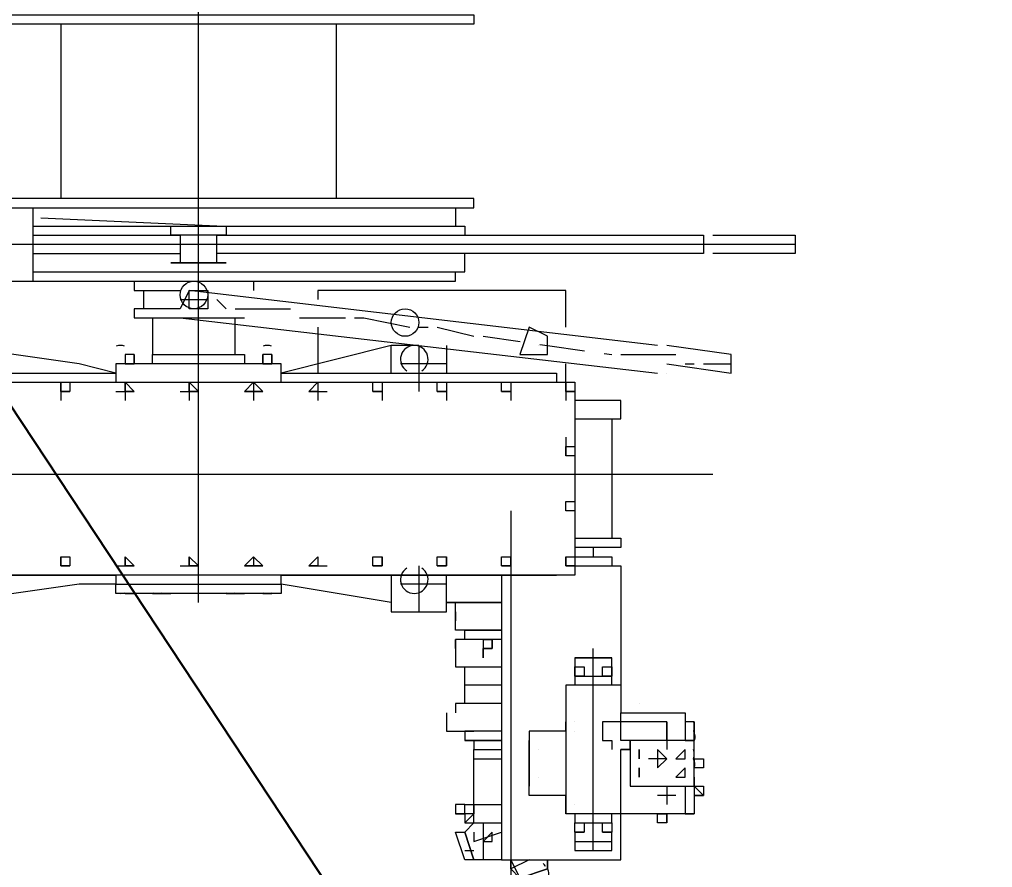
# Model space of a CAD drawing. Header units: millimetres. Extents: x -4 to 3776, y -4 to 4079.
# Drawn here: x 35.329 to 40.229, y 222.966 to 227.236 of the extents above; entities that cross this region are included whole.
import ezdxf
from ezdxf import colors
from ezdxf.entities.mleader import LeaderData, LeaderLine
from ezdxf.math import Vec2, Vec3

# ---------------------------------------------------------------- set-up
doc = ezdxf.new("R2010")
doc.units = ezdxf.units.MM
doc.linetypes.add('PDF_IMPORT', pattern=[1, 0.8, -0.2])
for name, color, linetype in [('BK_kedu', 255, 'Continuous'), ('PDF_0', 7, 'Continuous'), ('PDF_K1-CEN', 7, 'Continuous'), ('PDF_K1-FREE', 7, 'Continuous'), ('PDF_SHAPE_L', 7, 'Continuous')]:
    doc.layers.add(name, color=color, linetype=linetype)
doc.styles.get("Standard").update_dxf_attribs({"font": 'arial.ttf'})

msp = doc.modelspace()

# ---------------------------------------------------------------- linework, layer by layer
at = {"color": 4, "lineweight": 25}
msp.add_line((28.8723, 234.9798), (61.8723, 185.105), dxfattribs=at)
at = {"layer": 'PDF_0', "lineweight": 0}
for points in [[(38.9125, 225.5017), (38.9125, 225.5017)], [(38.9125, 225.4555), (38.9125, 225.4555)]]:
    msp.add_lwpolyline(points, dxfattribs=at)
at = {"layer": 'PDF_K1-CEN', "lineweight": 0}
for points in [[(36.2307, 224.2995), (36.2307, 234.1945)], [(39.2362, 226.1028), (33.7338, 226.1028)], [(36.1382, 225.8254), (36.2769, 225.8254)], [(36.3231, 225.8254), (36.3694, 225.7791)], [(36.4156, 225.7791), (36.6468, 225.7791), (36.6931, 225.7791)], [(36.7393, 225.7329), (36.9705, 225.7329)], [(37.0167, 225.7329), (37.063, 225.7329), (37.2942, 225.6867)], [(37.3404, 225.6867), (37.3866, 225.6867)], [(37.4329, 225.6867), (37.6178, 225.6404)], [(37.3404, 225.5942), (37.3404, 225.363)], [(38.3576, 225.5479), (38.4039, 225.5479), (38.6351, 225.5479)], [(37.4791, 225.5017), (37.2479, 225.5017)], [(38.6813, 225.5017), (38.7275, 225.5017)], [(38.7738, 225.5017), (38.9125, 225.5017)], [(35.5371, 225.4092), (35.5371, 225.3167)], [(35.8608, 225.4092), (35.8608, 225.3167)], [(36.1844, 225.4092), (36.1844, 225.3167)], [(36.5081, 225.4092), (36.5081, 225.3167)], [(36.8318, 225.4092), (36.8318, 225.3167)], [(37.1554, 225.4092), (37.1554, 225.3167)], [(37.4791, 225.4092), (37.4791, 225.3167)], [(37.8028, 225.4092), (37.8028, 225.3167)], [(38.0802, 225.4092), (38.0802, 225.3167)], [(35.5371, 225.363), (35.5833, 225.363)], [(35.8145, 225.363), (35.907, 225.363)], [(36.1382, 225.363), (36.2307, 225.363)], [(36.4619, 225.363), (36.5543, 225.363)], [(36.7855, 225.363), (36.878, 225.363)], [(37.1092, 225.363), (37.1554, 225.363)], [(37.4329, 225.363), (37.4791, 225.363)], [(37.7565, 225.363), (37.8028, 225.363)], [(38.0802, 225.363), (38.1264, 225.363)], [(38.0802, 225.1318), (38.0802, 225.0393)], [(38.0802, 225.0856), (38.1264, 225.0856)], [(34.5199, 224.9468), (38.82, 224.9468)], [(38.0802, 224.7619), (38.0802, 224.8081), (38.1264, 224.8081)], [(37.8028, 224.7619), (37.8028, 222.8661)], [(35.5371, 224.5307), (35.5371, 224.4845), (35.5833, 224.4845)], [(35.8608, 224.5307), (35.8608, 224.4845)], [(36.1844, 224.5307), (36.1844, 224.4845)], [(36.5081, 224.5307), (36.5081, 224.4845)], [(36.8318, 224.5307), (36.8318, 224.4845)], [(37.1092, 224.4845), (37.1554, 224.4845), (37.1554, 224.5307)], [(37.4329, 224.4845), (37.4791, 224.4845), (37.4791, 224.5307)], [(37.7565, 224.4845), (37.8028, 224.4845), (37.8028, 224.5307)], [(38.0802, 224.5307), (38.0802, 224.4845), (38.1264, 224.4845)], [(35.8145, 224.4845), (35.907, 224.4845)], [(36.1382, 224.4845), (36.2307, 224.4845)], [(36.4619, 224.4845), (36.5543, 224.4845)], [(36.7855, 224.4845), (36.878, 224.4845)], [(37.3404, 224.4845), (37.3404, 224.2533)], [(37.4791, 224.392), (37.2479, 224.392)], [(38.2189, 223.0511), (38.2189, 224.0683)], [(38.5888, 223.6984), (38.5888, 223.5597)], [(38.6351, 223.6059), (38.5426, 223.6059)], [(38.5426, 223.5597), (38.5426, 223.4672)], [(38.5888, 223.5134), (38.4964, 223.5134)], [(38.5888, 223.3747), (38.5888, 223.2823)], [(38.6351, 223.3285), (38.5426, 223.3285)]]:
    msp.add_lwpolyline(points, dxfattribs=at)
at = {"layer": 'PDF_K1-CEN', "linetype": 'PDF_IMPORT', "lineweight": 0, "ltscale": 0.235771}
msp.add_lwpolyline([(37.6641, 225.6404), (37.9877, 225.5942), (38.3114, 225.5479)], dxfattribs=at)
at = {"layer": 'PDF_K1-FREE', "lineweight": 0}
msp.add_lwpolyline([(36.2307, 225.8254), (36.2307, 225.8254)], dxfattribs=at)
at = {"layer": 'PDF_SHAPE_L', "lineweight": 0}
for points in [[(34.8435, 227.2125), (34.8435, 227.2588), (37.6178, 227.2588), (37.6178, 227.2125)], [(34.8435, 226.2878), (37.6178, 226.2878), (37.6178, 226.334), (34.8435, 226.334)], [(36.092, 226.149), (36.092, 226.1953), (36.3694, 226.1953), (36.3694, 226.149)], [(37.9877, 225.6404), (37.8953, 225.6867), (37.849, 225.5479), (37.9877, 225.5479)], [(35.8145, 225.4555), (35.6296, 225.5017), (34.9822, 225.5942), (34.9822, 225.4092), (34.9822, 225.4555)], [(35.8608, 225.5017), (35.907, 225.5017), (35.907, 225.5479), (35.8608, 225.5479)], [(36.5543, 225.5017), (36.5543, 225.5479)], [(36.6006, 225.5017), (36.6006, 225.5479)], [(35.8608, 225.5017), (35.907, 225.5017)], [(35.5833, 225.4092), (35.5833, 225.363), (35.5371, 225.363), (35.5371, 225.4092)], [(35.8608, 225.4092), (35.907, 225.363), (35.8608, 225.363)], [(36.1844, 225.4092), (36.2307, 225.363), (36.1844, 225.363)], [(36.5081, 225.4092), (36.5543, 225.363), (36.5081, 225.363), (36.4619, 225.363)], [(36.8318, 225.4092), (36.8318, 225.363), (36.7855, 225.363)], [(37.1554, 225.4092), (37.1554, 225.363), (37.1092, 225.363), (37.1092, 225.4092)], [(37.4791, 225.4092), (37.4791, 225.363), (37.4329, 225.363), (37.4329, 225.4092)], [(37.8028, 225.4092), (37.8028, 225.363), (37.7565, 225.363), (37.7565, 225.4092)], [(38.1264, 225.0856), (38.1264, 225.0393), (38.0802, 225.0393), (38.0802, 225.0856)], [(38.1264, 224.8081), (38.1264, 224.7619), (38.0802, 224.7619), (38.0802, 224.8081)], [(35.5833, 224.5307), (35.5833, 224.4845), (35.5371, 224.4845), (35.5371, 224.5307)], [(35.8608, 224.5307), (35.907, 224.4845), (35.8608, 224.4845)], [(36.1844, 224.5307), (36.2307, 224.4845), (36.1844, 224.4845)], [(36.5081, 224.5307), (36.5543, 224.4845), (36.5081, 224.4845), (36.4619, 224.4845)], [(36.8318, 224.5307), (36.8318, 224.4845), (36.7855, 224.4845)], [(37.1554, 224.5307), (37.1554, 224.4845), (37.1092, 224.4845), (37.1092, 224.5307)], [(37.4791, 224.5307), (37.4791, 224.4845), (37.4329, 224.4845), (37.4329, 224.5307)], [(37.8028, 224.5307), (37.8028, 224.4845), (37.7565, 224.4845), (37.7565, 224.5307)], [(35.8608, 224.3457), (35.907, 224.3457)], [(35.907, 224.3457), (35.8608, 224.3457)], [(35.9995, 224.3457), (36.0457, 224.3457)], [(36.0457, 224.3457), (35.9995, 224.3457), (36.092, 224.3457)], [(36.4619, 224.3457), (36.3694, 224.3457)], [(36.4156, 224.3457), (36.4619, 224.3457), (36.3694, 224.3457)], [(36.5543, 224.3457), (36.6006, 224.3457)], [(36.5543, 224.3457), (36.6006, 224.3457)], [(37.7565, 224.2995), (37.4791, 224.2995)], [(37.5253, 224.2533), (37.5253, 224.207)], [(38.1727, 223.9296), (38.1264, 223.9296), (38.1264, 223.9758), (38.1727, 223.9758)], [(38.3114, 223.9758), (38.3114, 223.9296), (38.2652, 223.9296), (38.2652, 223.9758)], [(38.6813, 223.6984), (38.6813, 223.6059), (38.7275, 223.6059), (38.7275, 223.6984)], [(38.5426, 223.5134), (38.5426, 223.4672), (38.5888, 223.5134), (38.5426, 223.5597)], [(38.6351, 223.5134), (38.6813, 223.5134), (38.6813, 223.5597)], [(38.7738, 223.5134), (38.7738, 223.4672), (38.7275, 223.4672), (38.7275, 223.5134)], [(38.6351, 223.421), (38.6813, 223.421), (38.6813, 223.4672)], [(38.7738, 223.3747), (38.7738, 223.3285), (38.7275, 223.3747)], [(38.7275, 223.3285), (38.7738, 223.3285)], [(38.5888, 223.236), (38.5426, 223.236)], [(38.1727, 223.1898), (38.1727, 223.1435), (38.1264, 223.1435), (38.1264, 223.1898)], [(38.3114, 223.1898), (38.3114, 223.1435), (38.2652, 223.1435), (38.2652, 223.1898)], [(37.6641, 223.0973), (37.7103, 223.0973), (37.7103, 223.1435)]]:
    msp.add_lwpolyline(points, close=True, dxfattribs=at)
for points in [[(35.5371, 227.2125), (35.5371, 226.334)], [(36.9242, 227.2125), (36.9242, 226.334)], [(34.2887, 226.2878), (34.2887, 225.9178), (35.3984, 225.9178), (37.5253, 225.9178), (37.5253, 225.9641)], [(35.3984, 225.9178), (35.3984, 226.2878)], [(37.5253, 226.2878), (37.5253, 226.1953)], [(35.3984, 226.1953), (37.5716, 226.1953), (37.5716, 226.149)], [(35.3984, 226.149), (36.1382, 226.149), (36.1382, 226.0103), (36.3231, 226.0103), (36.3231, 226.149), (38.7738, 226.149), (38.7738, 226.0566), (36.3231, 226.0566)], [(36.1382, 226.1953), (36.3231, 226.1953)], [(38.82, 226.149), (39.2362, 226.149), (39.2362, 226.0566), (38.82, 226.0566)], [(38.82, 226.1028), (38.82, 226.1028)], [(35.3984, 225.9641), (37.5716, 225.9641), (37.5716, 226.0566)], [(35.3984, 226.0566), (36.1382, 226.0566)], [(36.092, 226.0103), (36.092, 226.0103)], [(36.092, 226.0103), (36.3694, 226.0103), (36.092, 226.0103)], [(36.1382, 226.0103), (36.1382, 226.0103)], [(36.3231, 226.0103), (36.3231, 226.0103)], [(35.907, 225.9178), (35.907, 225.8716), (36.1382, 225.8716)], [(36.5081, 225.9178), (36.5081, 225.8716)], [(38.5426, 225.5942), (36.1844, 225.8716), (36.2769, 225.8716), (36.2769, 225.8254), (36.2769, 225.7791), (36.1844, 225.7791), (36.1844, 225.8254), (36.1844, 225.8716), (36.1382, 225.7791), (35.907, 225.7791), (35.907, 225.7329), (36.4619, 225.7329)], [(35.9532, 225.8716), (35.9532, 225.8716)], [(35.9532, 225.8716), (35.9532, 225.7791)], [(36.1844, 225.8716), (36.1844, 225.8716)], [(38.0802, 225.6867), (38.0802, 225.8716), (36.8318, 225.8716), (36.8318, 225.8254)], [(36.2307, 225.8254), (36.2307, 225.8254)], [(35.9532, 225.7791), (35.9532, 225.7791)], [(36.1844, 225.7791), (36.1844, 225.7791)], [(35.9995, 225.7329), (35.9995, 225.5479), (36.4619, 225.5479), (36.4619, 225.5017)], [(36.1382, 225.7329), (38.5426, 225.4555)], [(36.2769, 225.7329), (36.2769, 225.7329)], [(36.4156, 225.5479), (36.4156, 225.7329)], [(36.8318, 225.6867), (36.8318, 225.4555)], [(37.2942, 225.6867), (37.2942, 225.6867)], [(37.3404, 225.5942), (37.2017, 225.5942), (36.6468, 225.4555), (38.034, 225.4555), (38.034, 225.4092)], [(37.2017, 225.4555), (37.2017, 225.5942)], [(37.4791, 225.5942), (37.4791, 225.4555)], [(37.9415, 225.5942), (37.9415, 225.5942)], [(38.5888, 225.5017), (38.9125, 225.4555), (38.9125, 225.5479), (38.5888, 225.5942)], [(38.5888, 225.5942), (38.5888, 225.5942)], [(35.8608, 225.5479), (35.8608, 225.5479)], [(35.8608, 225.5479), (35.8608, 225.5017)], [(35.907, 225.5479), (35.907, 225.5017)], [(35.907, 225.5479), (35.907, 225.5479)], [(35.9995, 225.5017), (35.9995, 225.5479)], [(36.0457, 225.5479), (36.0457, 225.5479)], [(36.4156, 225.5479), (36.4156, 225.5479)], [(36.5543, 225.5479), (36.5543, 225.5479)], [(36.6006, 225.5479), (36.5543, 225.5479)], [(36.6006, 225.5479), (36.6006, 225.5479)], [(38.9125, 225.5479), (38.9125, 225.5479)], [(36.6468, 225.5017), (35.8145, 225.5017)], [(35.8145, 225.5017), (35.8145, 225.5017)], [(36.6468, 225.4092), (36.6468, 225.5017), (35.8145, 225.5017), (35.8145, 225.4092)], [(35.8608, 225.5017), (35.8608, 225.5017)], [(35.8608, 225.5017), (35.8608, 225.5017)], [(35.8608, 225.5017), (35.8608, 225.5017)], [(35.8608, 225.5017), (35.8608, 225.5017)], [(35.907, 225.5017), (35.907, 225.5017)], [(35.907, 225.5017), (35.907, 225.5017)], [(35.907, 225.5017), (35.907, 225.5017)], [(35.907, 225.5017), (35.907, 225.5017)], [(36.5543, 225.5017), (36.5543, 225.5017)], [(36.5543, 225.5017), (36.5543, 225.5017)], [(36.5543, 225.5017), (36.5543, 225.5017)], [(36.5543, 225.5017), (36.5543, 225.5017)], [(36.6006, 225.5017), (36.5543, 225.5017)], [(36.5543, 225.5017), (36.6006, 225.5017)], [(36.6006, 225.5017), (36.5543, 225.5017)], [(36.6006, 225.5017), (36.6006, 225.5017)], [(36.6006, 225.5017), (36.6006, 225.5017)], [(36.6006, 225.5017), (36.6006, 225.5017)], [(36.6006, 225.5017), (36.6006, 225.5017)], [(36.6468, 225.5017), (36.6468, 225.5017)], [(38.0802, 225.4092), (38.1264, 225.4092), (38.1264, 225.363), (38.0802, 225.363), (38.0802, 225.4092), (38.0802, 225.5017)], [(38.5888, 225.4555), (38.5888, 225.4555)], [(38.9125, 225.4555), (38.9125, 225.4555)], [(34.8435, 224.5769), (34.8435, 225.3167), (34.8435, 225.4092), (38.1264, 225.4092), (38.1264, 224.4382), (34.8435, 224.4382), (34.8435, 224.5769), (34.6586, 224.5769), (34.6586, 224.5307), (34.8435, 224.5307)], [(35.8608, 225.4092), (35.8608, 225.4092)], [(36.1844, 225.4092), (36.1844, 225.4092)], [(36.5081, 225.4092), (36.5081, 225.4092)], [(36.8318, 225.4092), (36.8318, 225.4092)], [(35.5371, 225.363), (35.5371, 225.363)], [(35.5371, 225.363), (35.5371, 225.363)], [(35.5833, 225.363), (35.5833, 225.363)], [(35.8608, 225.363), (35.8608, 225.363)], [(35.8608, 225.363), (35.8608, 225.363)], [(35.8608, 225.363), (35.8608, 225.363)], [(36.1844, 225.363), (36.1844, 225.363)], [(36.1844, 225.363), (36.1844, 225.363)], [(36.1844, 225.363), (36.1844, 225.363)], [(36.5081, 225.363), (36.5081, 225.363)], [(36.5081, 225.363), (36.5081, 225.363)], [(36.8318, 225.363), (36.8318, 225.363)], [(36.8318, 225.363), (36.8318, 225.363)], [(36.8318, 225.363), (36.8318, 225.363)], [(37.1092, 225.363), (37.1092, 225.363)], [(37.1554, 225.363), (37.1554, 225.363)], [(37.1554, 225.363), (37.1554, 225.363)], [(37.4329, 225.363), (37.4329, 225.363)], [(37.4791, 225.363), (37.4791, 225.363)], [(37.4791, 225.363), (37.4791, 225.363)], [(37.7565, 225.363), (37.7565, 225.363)], [(37.8028, 225.363), (37.8028, 225.363)], [(37.8028, 225.363), (37.8028, 225.363)], [(38.0802, 225.363), (38.0802, 225.363)], [(38.0802, 225.363), (38.0802, 225.363)], [(38.1264, 225.363), (38.1264, 225.363)], [(38.1264, 225.2243), (38.3576, 225.2243), (38.3576, 225.3167), (38.1264, 225.3167)], [(38.3114, 225.2243), (38.3114, 224.6232)], [(38.0802, 225.0856), (38.0802, 225.0856)], [(38.0802, 225.0856), (38.0802, 225.0856)], [(38.1264, 225.0856), (38.1264, 225.0856)], [(34.7048, 224.8544), (34.6586, 224.8544), (34.6586, 224.2533), (34.9822, 224.2533), (34.9822, 224.4382), (35.8145, 224.4382), (35.8145, 224.392), (36.6468, 224.392), (36.6468, 224.4382), (38.034, 224.4382)], [(38.0802, 224.8081), (38.0802, 224.8081)], [(38.0802, 224.8081), (38.0802, 224.8081)], [(38.1264, 224.8081), (38.1264, 224.8081)], [(38.1264, 224.6232), (38.3576, 224.6232), (38.3576, 224.5769), (38.1264, 224.5769)], [(35.8608, 224.5307), (35.8608, 224.5307)], [(36.1844, 224.5307), (36.1844, 224.5307)], [(36.5081, 224.5307), (36.5081, 224.5307)], [(36.8318, 224.5307), (36.8318, 224.5307)], [(38.1264, 224.4845), (38.0802, 224.4845), (38.0802, 224.5307), (38.1264, 224.5307), (38.1264, 224.4845), (38.3576, 224.4845), (38.3576, 223.8834), (38.0802, 223.8834), (38.0802, 223.236), (38.0802, 223.2823), (38.0802, 223.3285), (38.0802, 223.2823), (38.0802, 223.236), (38.0802, 223.2823), (38.0802, 223.3285)], [(38.1264, 224.5307), (38.3114, 224.5307), (38.3114, 224.4845)], [(38.2189, 224.5769), (38.2189, 224.5307)], [(35.5371, 224.4845), (35.5371, 224.4845)], [(35.5371, 224.4845), (35.5371, 224.4845)], [(35.5833, 224.4845), (35.5833, 224.4845)], [(35.8608, 224.4845), (35.8608, 224.4845)], [(35.8608, 224.4845), (35.8608, 224.4845)], [(35.8608, 224.4845), (35.8608, 224.4845)], [(36.1844, 224.4845), (36.1844, 224.4845)], [(36.1844, 224.4845), (36.1844, 224.4845)], [(36.1844, 224.4845), (36.1844, 224.4845)], [(36.5081, 224.4845), (36.5081, 224.4845)], [(36.5081, 224.4845), (36.5081, 224.4845)], [(36.8318, 224.4845), (36.8318, 224.4845)], [(36.8318, 224.4845), (36.8318, 224.4845)], [(36.8318, 224.4845), (36.8318, 224.4845)], [(37.1092, 224.4845), (37.1092, 224.4845)], [(37.1554, 224.4845), (37.1554, 224.4845)], [(37.1554, 224.4845), (37.1554, 224.4845)], [(37.4329, 224.4845), (37.4329, 224.4845)], [(37.4791, 224.4845), (37.4791, 224.4845)], [(37.4791, 224.4845), (37.4791, 224.4845)], [(37.7565, 224.4845), (37.7565, 224.4845)], [(37.8028, 224.4845), (37.8028, 224.4845)], [(37.8028, 224.4845), (37.8028, 224.4845)], [(38.0802, 224.4845), (38.0802, 224.4845)], [(38.0802, 224.4845), (38.0802, 224.4845)], [(38.1264, 224.4845), (38.1264, 224.4845)], [(37.2017, 224.4382), (37.2017, 224.2533), (37.4791, 224.2533), (37.4791, 224.2995), (37.4791, 224.4382), (37.4329, 224.4382)], [(37.4329, 224.4382), (37.4329, 224.4382)], [(37.4329, 224.4382), (37.4329, 224.4382)], [(37.4329, 224.4382), (37.4329, 224.4382)], [(37.7565, 224.4382), (37.4791, 224.4382), (37.7565, 224.4382), (37.7565, 223.0048), (38.3576, 223.0048), (38.3576, 223.236), (38.0802, 223.236), (38.0802, 223.2823), (38.0802, 223.3285), (37.8953, 223.3285), (37.8953, 223.3747), (37.8953, 223.421), (37.8953, 223.3747), (37.8953, 223.421), (37.8953, 223.4672), (37.8953, 223.5134), (37.8953, 223.6059), (37.8953, 223.5134)], [(37.4791, 224.4382), (37.4791, 224.4382)], [(38.034, 224.4382), (38.034, 224.4382)], [(37.2017, 224.2995), (36.6468, 224.392), (36.6468, 224.3457), (35.8145, 224.3457), (35.8145, 224.392), (35.6296, 224.392), (34.9822, 224.2995)], [(35.8608, 224.3457), (35.8608, 224.3457)], [(35.8608, 224.3457), (35.8608, 224.3457)], [(35.8608, 224.3457), (35.8608, 224.3457)], [(35.8608, 224.3457), (35.8608, 224.3457)], [(35.8608, 224.3457), (35.8608, 224.3457)], [(35.8608, 224.3457), (35.8608, 224.3457)], [(35.8608, 224.3457), (35.8608, 224.3457)], [(35.907, 224.3457), (35.907, 224.3457)], [(35.907, 224.3457), (35.907, 224.3457)], [(35.907, 224.3457), (35.907, 224.3457)], [(35.907, 224.3457), (35.907, 224.3457)], [(35.907, 224.3457), (35.907, 224.3457)], [(35.907, 224.3457), (35.907, 224.3457)], [(35.907, 224.3457), (35.907, 224.3457)], [(35.9995, 224.3457), (35.9995, 224.3457)], [(35.9995, 224.3457), (35.9995, 224.3457)], [(35.9995, 224.3457), (35.9995, 224.3457)], [(35.9995, 224.3457), (35.9995, 224.3457)], [(35.9995, 224.3457), (35.9995, 224.3457)], [(36.0457, 224.3457), (36.0457, 224.3457)], [(36.0457, 224.3457), (36.0457, 224.3457)], [(36.0457, 224.3457), (36.0457, 224.3457)], [(36.0457, 224.3457), (36.0457, 224.3457)], [(36.0457, 224.3457), (36.0457, 224.3457)], [(36.0457, 224.3457), (36.0457, 224.3457)], [(36.092, 224.3457), (36.092, 224.3457)], [(36.092, 224.3457), (36.092, 224.3457)], [(36.3694, 224.3457), (36.3694, 224.3457)], [(36.3694, 224.3457), (36.3694, 224.3457)], [(36.3694, 224.3457), (36.3694, 224.3457)], [(36.3694, 224.3457), (36.3694, 224.3457)], [(36.3694, 224.3457), (36.3694, 224.3457)], [(36.4156, 224.3457), (36.4156, 224.3457)], [(36.4156, 224.3457), (36.4156, 224.3457)], [(36.4156, 224.3457), (36.4156, 224.3457)], [(36.4156, 224.3457), (36.4156, 224.3457)], [(36.4619, 224.3457), (36.4619, 224.3457)], [(36.4619, 224.3457), (36.4619, 224.3457)], [(36.4619, 224.3457), (36.4619, 224.3457)], [(36.4619, 224.3457), (36.4619, 224.3457)], [(36.5543, 224.3457), (36.5543, 224.3457)], [(36.5543, 224.3457), (36.5543, 224.3457)], [(36.5543, 224.3457), (36.5543, 224.3457)], [(36.5543, 224.3457), (36.5543, 224.3457)], [(36.5543, 224.3457), (36.5543, 224.3457)], [(36.5543, 224.3457), (36.5543, 224.3457)], [(36.5543, 224.3457), (36.5543, 224.3457)], [(36.6006, 224.3457), (36.6006, 224.3457)], [(36.6006, 224.3457), (36.6006, 224.3457)], [(36.6006, 224.3457), (36.6006, 224.3457)], [(36.6006, 224.3457), (36.6006, 224.3457)], [(36.6006, 224.3457), (36.6006, 224.3457)], [(36.6006, 224.3457), (36.6006, 224.3457)], [(36.6006, 224.3457), (36.6006, 224.3457)], [(37.4791, 224.2995), (37.4791, 224.2995)], [(37.5716, 224.1145), (37.5716, 224.1608), (37.7565, 224.1608), (37.5253, 224.1608), (37.5253, 224.2995)], [(37.5253, 224.2533), (37.5253, 224.2533)], [(37.5253, 224.2533), (37.5253, 224.2533)], [(37.5253, 224.207), (37.5253, 224.207)], [(37.5253, 224.207), (37.5253, 224.207)], [(37.7565, 224.1145), (37.5253, 224.1145), (37.5253, 223.9758), (37.7565, 223.9758)], [(37.5253, 224.0683), (37.5253, 224.1145), (37.5253, 224.0221)], [(37.5253, 224.1145), (37.5253, 224.1145)], [(37.5253, 224.1145), (37.5253, 224.1145)], [(37.6641, 224.1145), (37.6641, 224.1145)], [(37.6641, 224.1145), (37.6641, 224.1145)], [(37.6641, 224.1145), (37.6641, 224.1145)], [(37.6641, 224.1145), (37.7103, 224.1145), (37.7103, 224.0683), (37.6641, 224.0683), (37.7103, 224.0683), (37.7103, 224.1145), (37.6641, 224.1145), (37.6641, 224.0683), (37.6641, 224.0221), (37.6641, 224.0683), (37.6641, 224.0221)], [(37.6641, 224.1145), (37.6641, 224.1145)], [(37.6641, 224.1145), (37.6641, 224.1145)], [(37.6641, 224.1145), (37.6641, 224.1145)], [(37.6641, 224.1145), (37.6641, 224.1145)], [(37.6641, 224.1145), (37.6641, 224.1145)], [(37.6641, 224.1145), (37.6641, 224.1145)], [(37.6641, 224.1145), (37.6641, 224.1145)], [(37.6641, 224.1145), (37.6641, 224.1145)], [(37.6641, 224.1145), (37.6641, 224.1145)], [(37.6641, 224.1145), (37.6641, 224.1145)], [(37.6641, 224.1145), (37.6641, 224.1145)], [(37.6641, 224.1145), (37.6641, 224.1145)], [(37.6641, 224.1145), (37.6641, 224.1145)], [(37.6641, 224.1145), (37.6641, 224.1145)], [(37.6641, 224.1145), (37.6641, 224.1145)], [(37.6641, 224.1145), (37.6641, 224.1145)], [(37.6641, 224.1145), (37.6641, 224.1145)], [(37.6641, 224.1145), (37.6641, 224.1145)], [(37.6641, 224.1145), (37.6641, 224.1145)], [(37.6641, 224.1145), (37.6641, 224.1145)], [(37.6641, 224.1145), (37.6641, 224.1145)], [(37.6641, 224.1145), (37.6641, 224.1145)], [(37.6641, 224.1145), (37.6641, 224.1145)], [(37.6641, 224.1145), (37.6641, 224.1145)], [(37.6641, 224.1145), (37.6641, 224.1145)], [(37.6641, 224.1145), (37.6641, 224.1145)], [(37.6641, 224.1145), (37.6641, 224.1145)], [(37.6641, 224.1145), (37.6641, 224.1145)], [(37.6641, 224.1145), (37.6641, 224.1145)], [(37.6641, 224.1145), (37.6641, 224.1145)], [(37.6641, 224.1145), (37.6641, 224.1145)], [(37.6641, 224.1145), (37.6641, 224.1145)], [(37.6641, 224.1145), (37.6641, 224.1145)], [(37.6641, 224.1145), (37.6641, 224.1145)], [(37.6641, 224.1145), (37.6641, 224.1145)], [(37.6641, 224.1145), (37.6641, 224.1145)], [(37.6641, 224.1145), (37.6641, 224.1145)], [(37.6641, 224.1145), (37.6641, 224.1145)], [(37.6641, 224.1145), (37.6641, 224.1145)], [(37.6641, 224.1145), (37.6641, 224.1145)], [(37.6641, 224.1145), (37.6641, 224.1145)], [(37.6641, 224.1145), (37.6641, 224.1145)], [(37.6641, 224.1145), (37.6641, 224.1145)], [(37.6641, 224.1145), (37.6641, 224.1145)], [(37.6641, 224.1145), (37.6641, 224.1145)], [(37.6641, 224.1145), (37.6641, 224.1145)], [(37.6641, 224.1145), (37.6641, 224.1145)], [(37.6641, 224.1145), (37.6641, 224.1145)], [(37.6641, 224.1145), (37.6641, 224.1145)], [(37.6641, 224.1145), (37.6641, 224.1145)], [(37.6641, 224.1145), (37.6641, 224.1145)], [(37.6641, 224.1145), (37.6641, 224.1145)], [(37.6641, 224.1145), (37.6641, 224.1145)], [(37.6641, 224.1145), (37.6641, 224.1145)], [(37.6641, 224.1145), (37.6641, 224.1145)], [(37.6641, 224.1145), (37.6641, 224.1145)], [(37.6641, 224.1145), (37.6641, 224.1145)], [(37.6641, 224.1145), (37.6641, 224.1145)], [(37.7103, 224.1145), (37.7103, 224.1145)], [(37.7103, 224.1145), (37.7103, 224.1145)], [(37.7103, 224.1145), (37.7103, 224.1145)], [(37.7103, 224.1145), (37.7103, 224.1145)], [(37.7103, 224.1145), (37.7103, 224.1145)], [(37.7103, 224.1145), (37.7103, 224.1145)], [(37.7103, 224.1145), (37.7103, 224.1145)], [(37.7103, 224.1145), (37.7103, 224.1145)], [(37.7103, 224.1145), (37.7103, 224.1145)], [(37.7103, 224.1145), (37.7103, 224.1145)], [(37.7103, 224.1145), (37.7103, 224.1145)], [(37.7103, 224.1145), (37.7103, 224.1145)], [(37.7103, 224.1145), (37.7103, 224.1145)], [(37.7103, 224.1145), (37.7103, 224.1145)], [(37.7103, 224.1145), (37.7103, 224.1145)], [(37.7103, 224.1145), (37.7103, 224.1145)], [(37.7103, 224.1145), (37.7103, 224.1145)], [(37.7103, 224.1145), (37.7103, 224.1145)], [(37.7103, 224.1145), (37.7103, 224.1145)], [(37.7103, 224.1145), (37.7103, 224.1145)], [(37.5253, 224.0683), (37.5253, 224.0683)], [(37.6641, 224.0683), (37.6641, 224.0683)], [(37.6641, 224.0683), (37.6641, 224.0683)], [(37.6641, 224.0683), (37.6641, 224.0683)], [(37.6641, 224.0683), (37.6641, 224.0683)], [(37.6641, 224.0683), (37.6641, 224.0683)], [(37.6641, 224.0683), (37.6641, 224.0683)], [(37.6641, 224.0683), (37.6641, 224.0683)], [(37.6641, 224.0683), (37.6641, 224.0683)], [(37.6641, 224.0683), (37.6641, 224.0683)], [(37.6641, 224.0683), (37.6641, 224.0683)], [(37.6641, 224.0683), (37.6641, 224.0683)], [(37.6641, 224.0683), (37.6641, 224.0683)], [(37.6641, 224.0683), (37.6641, 224.0683)], [(37.6641, 224.0683), (37.6641, 224.0683)], [(37.6641, 224.0683), (37.6641, 224.0683)], [(37.6641, 224.0683), (37.6641, 224.0683)], [(37.6641, 224.0683), (37.6641, 224.0683)], [(37.6641, 224.0683), (37.6641, 224.0683)], [(37.6641, 224.0683), (37.6641, 224.0683)], [(37.6641, 224.0683), (37.6641, 224.0683)], [(37.6641, 224.0683), (37.6641, 224.0683)], [(37.6641, 224.0683), (37.6641, 224.0683)], [(37.6641, 224.0683), (37.6641, 224.0683)], [(37.6641, 224.0683), (37.6641, 224.0683)], [(37.6641, 224.0683), (37.6641, 224.0683)], [(37.6641, 224.0683), (37.6641, 224.0683)], [(37.6641, 224.0683), (37.6641, 224.0683)], [(37.6641, 224.0683), (37.6641, 224.0683)], [(37.6641, 224.0683), (37.6641, 224.0683)], [(37.6641, 224.0683), (37.6641, 224.0683)], [(37.6641, 224.0683), (37.6641, 224.0683)], [(37.6641, 224.0683), (37.6641, 224.0683)], [(37.6641, 224.0683), (37.6641, 224.0683)], [(37.6641, 224.0683), (37.6641, 224.0683)], [(37.6641, 224.0683), (37.6641, 224.0683)], [(37.6641, 224.0683), (37.6641, 224.0683)], [(37.6641, 224.0683), (37.6641, 224.0683)], [(37.6641, 224.0683), (37.6641, 224.0683)], [(37.6641, 224.0683), (37.6641, 224.0683)], [(37.6641, 224.0683), (37.6641, 224.0683)], [(37.6641, 224.0683), (37.6641, 224.0683)], [(37.6641, 224.0683), (37.6641, 224.0683)], [(37.6641, 224.0683), (37.6641, 224.0683)], [(37.6641, 224.0683), (37.6641, 224.0683)], [(37.6641, 224.0683), (37.6641, 224.0683)], [(37.6641, 224.0683), (37.6641, 224.0683)], [(37.6641, 224.0683), (37.6641, 224.0683)], [(37.6641, 224.0683), (37.6641, 224.0683)], [(37.6641, 224.0683), (37.6641, 224.0683)], [(37.6641, 224.0683), (37.6641, 224.0683)], [(37.6641, 224.0683), (37.6641, 224.0683)], [(37.6641, 224.0683), (37.6641, 224.0683)], [(37.6641, 224.0683), (37.6641, 224.0683)], [(37.6641, 224.0683), (37.6641, 224.0683)], [(37.6641, 224.0683), (37.6641, 224.0683)], [(37.6641, 224.0683), (37.6641, 224.0683)], [(37.6641, 224.0683), (37.6641, 224.0683)], [(37.6641, 224.0683), (37.6641, 224.0683)], [(37.6641, 224.0683), (37.6641, 224.0683)], [(37.6641, 224.0683), (37.6641, 224.0683)], [(37.6641, 224.0683), (37.6641, 224.0683)], [(37.6641, 224.0683), (37.6641, 224.0683)], [(37.6641, 224.0683), (37.6641, 224.0683)], [(37.6641, 224.0683), (37.6641, 224.0683)], [(37.6641, 224.0683), (37.6641, 224.0683)], [(37.6641, 224.0683), (37.6641, 224.0683)], [(37.6641, 224.0683), (37.6641, 224.0683)], [(37.6641, 224.0683), (37.6641, 224.0683)], [(37.7103, 224.0683), (37.7103, 224.0683)], [(37.7103, 224.0683), (37.7103, 224.0683)], [(37.7103, 224.0683), (37.7103, 224.0683)], [(37.7103, 224.0683), (37.7103, 224.0683)], [(37.7103, 224.0683), (37.7103, 224.0683)], [(37.7103, 224.0683), (37.7103, 224.0683)], [(37.7103, 224.0683), (37.7103, 224.0683)], [(37.7103, 224.0683), (37.7103, 224.0683)], [(37.7103, 224.0683), (37.7103, 224.0683)], [(37.7103, 224.0683), (37.7103, 224.0683)], [(37.7103, 224.0683), (37.7103, 224.0683)], [(37.7103, 224.0683), (37.7103, 224.0683)], [(37.7103, 224.0683), (37.7103, 224.0683)], [(37.7103, 224.0683), (37.7103, 224.0683)], [(37.7103, 224.0683), (37.7103, 224.0683)], [(37.7103, 224.0683), (37.7103, 224.0683)], [(37.7103, 224.0683), (37.7103, 224.0683)], [(37.7103, 224.0683), (37.7103, 224.0683)], [(37.7103, 224.0683), (37.7103, 224.0683)], [(37.7103, 224.0683), (37.7103, 224.0683)], [(37.7103, 224.0683), (37.7103, 224.0683)], [(37.7103, 224.0683), (37.7103, 224.0683)], [(37.7103, 224.0683), (37.7103, 224.0683)], [(37.7103, 224.0683), (37.7103, 224.0683)], [(37.7103, 224.0683), (37.7103, 224.0683)], [(37.7103, 224.0683), (37.7103, 224.0683)], [(37.7103, 224.0683), (37.7103, 224.0683)], [(37.7103, 224.0683), (37.7103, 224.0683)], [(37.7103, 224.0683), (37.7103, 224.0683)], [(37.7103, 224.0683), (37.7103, 224.0683)], [(37.7103, 224.0683), (37.7103, 224.0683)], [(37.7103, 224.0683), (37.7103, 224.0683)], [(37.7103, 224.0683), (37.7103, 224.0683)], [(37.7103, 224.0683), (37.7103, 224.0683)], [(37.7103, 224.0683), (37.7103, 224.0683)], [(37.7103, 224.0683), (37.7103, 224.0683)], [(37.7103, 224.0683), (37.7103, 224.0683)], [(37.7103, 224.0683), (37.7103, 224.0683)], [(37.7103, 224.0683), (37.7103, 224.0683)], [(37.7103, 224.0683), (37.7103, 224.0683)], [(37.7103, 224.0683), (37.7103, 224.0683)], [(37.7103, 224.0683), (37.7103, 224.0683)], [(37.7103, 224.0683), (37.7103, 224.0683)], [(37.7103, 224.0683), (37.7103, 224.0683)], [(37.7103, 224.0683), (37.7103, 224.0683)], [(37.7103, 224.0683), (37.7103, 224.0683)], [(37.7103, 224.0683), (37.7103, 224.0683)], [(37.7103, 224.0683), (37.7103, 224.0683)], [(37.7103, 224.0683), (37.7103, 224.0683)], [(37.7103, 224.0683), (37.7103, 224.0683)], [(37.7103, 224.0683), (37.7103, 224.0683)], [(37.7103, 224.0683), (37.7103, 224.0683)], [(37.7103, 224.0683), (37.7103, 224.0683)], [(37.7103, 224.0683), (37.7103, 224.0683)], [(37.7103, 224.0683), (37.7103, 224.0683)], [(37.7103, 224.0683), (37.7103, 224.0683)], [(37.7103, 224.0683), (37.7103, 224.0683)], [(37.7103, 224.0683), (37.7103, 224.0683)], [(37.7103, 224.0683), (37.7103, 224.0683)], [(37.7103, 224.0683), (37.7103, 224.0683)], [(37.7103, 224.0683), (37.7103, 224.0683)], [(37.7103, 224.0683), (37.7103, 224.0683)], [(37.7103, 224.0683), (37.7103, 224.0683)], [(37.5253, 224.0221), (37.5253, 224.0221)], [(37.6641, 224.0221), (37.6641, 224.0221)], [(37.6641, 224.0221), (37.6641, 224.0221)], [(37.6641, 224.0221), (37.6641, 224.0221)], [(37.6641, 224.0221), (37.6641, 224.0221)], [(37.6641, 224.0221), (37.6641, 224.0221)], [(37.6641, 224.0221), (37.6641, 224.0221)], [(37.6641, 224.0221), (37.6641, 224.0221)], [(37.6641, 224.0221), (37.6641, 224.0221)], [(38.3114, 223.8834), (38.3114, 223.9296), (38.3114, 223.9758), (38.3114, 224.0221), (38.1264, 224.0221), (38.1264, 223.9758), (38.1264, 223.9296), (38.1264, 223.8834)], [(38.1264, 224.0221), (38.1264, 224.0221)], [(38.1264, 224.0221), (38.1264, 224.0221)], [(38.1264, 224.0221), (38.3114, 224.0221)], [(38.3114, 224.0221), (38.3114, 224.0221)], [(37.5716, 223.7909), (37.5716, 223.9758)], [(38.3576, 223.9758), (38.3576, 223.8834), (38.3576, 223.7446), (38.4501, 223.7446), (38.6813, 223.7446), (38.6813, 223.6059)], [(37.5716, 223.9296), (37.5716, 223.9296)], [(37.5716, 223.9296), (37.5716, 223.9296)], [(37.5716, 223.9296), (37.5716, 223.9296)], [(37.5716, 223.9296), (37.5716, 223.9296)], [(37.5716, 223.9296), (37.5716, 223.9296)], [(38.1264, 223.9296), (38.1264, 223.9296)], [(38.1264, 223.9296), (38.1264, 223.9296)], [(38.1264, 223.9296), (38.1727, 223.9296), (38.1264, 223.9296)], [(38.1264, 223.9296), (38.1264, 223.9296)], [(38.1264, 223.9296), (38.3114, 223.9296)], [(38.2652, 223.9296), (38.2652, 223.9296)], [(38.2652, 223.9296), (38.3114, 223.9296), (38.2652, 223.9296)], [(38.3114, 223.9296), (38.3114, 223.9296)], [(38.3114, 223.9296), (38.3114, 223.9296)], [(37.7565, 223.8834), (37.5716, 223.8834)], [(37.7565, 223.7909), (37.5253, 223.7909), (37.5253, 223.7446)], [(37.5716, 223.7909), (37.5716, 223.7909)], [(38.4501, 223.7909), (38.4501, 223.7909)], [(37.4791, 223.7446), (37.4791, 223.7446)], [(37.4791, 223.7446), (37.4791, 223.7446)], [(37.4791, 223.7446), (37.4791, 223.6984), (37.4791, 223.6522), (37.5253, 223.6522), (37.5716, 223.6522), (37.5716, 223.6059), (37.6178, 223.6059), (37.6178, 223.5597)], [(38.0802, 223.6522), (38.0802, 223.6984), (38.0802, 223.6522), (38.0802, 223.6984), (38.0802, 223.6522), (38.0802, 223.6984), (38.0802, 223.6522), (38.0802, 223.6984), (38.0802, 223.6522), (38.0802, 223.6984), (38.0802, 223.6522), (37.8953, 223.6522), (37.8953, 223.6059), (37.8953, 223.5134), (37.8953, 223.6059), (37.8953, 223.5597), (37.8953, 223.5134), (37.8953, 223.4672)], [(38.0802, 223.6984), (38.0802, 223.6984)], [(38.0802, 223.6984), (38.0802, 223.6984)], [(38.0802, 223.6984), (38.0802, 223.6984)], [(38.0802, 223.6984), (38.0802, 223.6984)], [(38.0802, 223.6984), (38.0802, 223.6984)], [(38.1264, 223.6984), (38.1264, 223.6984)], [(38.2652, 223.6984), (38.2652, 223.6984)], [(38.2652, 223.6984), (38.2652, 223.6984)], [(38.2652, 223.6984), (38.2652, 223.6984)], [(38.2652, 223.6984), (38.2652, 223.6984)], [(38.2652, 223.6984), (38.2652, 223.6984)], [(38.2652, 223.6984), (38.2652, 223.6984)], [(38.2652, 223.6984), (38.2652, 223.6984)], [(38.2652, 223.6984), (38.2652, 223.6984)], [(38.2652, 223.6984), (38.2652, 223.6984)], [(38.2652, 223.6984), (38.2652, 223.6984)], [(38.5888, 223.6059), (38.5888, 223.6984), (38.3576, 223.6984), (38.3576, 223.7446)], [(38.3576, 223.6984), (38.3576, 223.6984)], [(38.3576, 223.6984), (38.3576, 223.6984)], [(38.3576, 223.6984), (38.3576, 223.6984)], [(38.3576, 223.6984), (38.3576, 223.6984)], [(38.3576, 223.6984), (38.3576, 223.6984)], [(38.3576, 223.6984), (38.3576, 223.6984)], [(38.3576, 223.6984), (38.3576, 223.6984)], [(38.3576, 223.6984), (38.3576, 223.6984)], [(38.3576, 223.6984), (38.3576, 223.6984)], [(38.3576, 223.6984), (38.3576, 223.6984)], [(38.3576, 223.6984), (38.3576, 223.6984)], [(38.3576, 223.6984), (38.3576, 223.6984)], [(38.4501, 223.7446), (38.4501, 223.7446)], [(38.4501, 223.7446), (38.4501, 223.7446)], [(38.4501, 223.7446), (38.4501, 223.7446)], [(38.4501, 223.7446), (38.4501, 223.7446)], [(38.4501, 223.7446), (38.4501, 223.7446)], [(38.4501, 223.7446), (38.4501, 223.7446)], [(38.4501, 223.7446), (38.4501, 223.7446)], [(38.4501, 223.7446), (38.4501, 223.7446)], [(38.4501, 223.7446), (38.4501, 223.7446)], [(38.7275, 223.6984), (38.7275, 223.6984)], [(37.4791, 223.6522), (37.4791, 223.6522)], [(37.4791, 223.6522), (37.4791, 223.6522)], [(37.7565, 223.6522), (37.5716, 223.6522), (37.6178, 223.6522)], [(37.5716, 223.6522), (37.5716, 223.6522)], [(37.5716, 223.6522), (37.5716, 223.6522)], [(38.0802, 223.6522), (38.0802, 223.6522)], [(38.0802, 223.6522), (38.0802, 223.6522)], [(38.0802, 223.6522), (38.0802, 223.6522)], [(38.1264, 223.6522), (38.1264, 223.6522)], [(38.1264, 223.6522), (38.1264, 223.6522)], [(38.1264, 223.6522), (38.1264, 223.6522)], [(38.7275, 223.6522), (38.7275, 223.6522)], [(37.5716, 223.6059), (37.5716, 223.6059)], [(37.5716, 223.6059), (37.5716, 223.6059)], [(37.5716, 223.6059), (37.5716, 223.6059)], [(37.5716, 223.6059), (37.5716, 223.6059)], [(37.5716, 223.6059), (37.5716, 223.6059)], [(37.5716, 223.6059), (37.5716, 223.6059)], [(37.5716, 223.6059), (37.5716, 223.6059)], [(37.5716, 223.6059), (37.5716, 223.6059)], [(37.5716, 223.6059), (37.5716, 223.6059)], [(37.5716, 223.6059), (37.5716, 223.6059)], [(37.5716, 223.6059), (37.5716, 223.6059)], [(37.5716, 223.6059), (37.5716, 223.6059)], [(37.5716, 223.6059), (37.5716, 223.6059)], [(37.5716, 223.6059), (37.5716, 223.6059)], [(37.6178, 223.6059), (37.7565, 223.6059), (37.5716, 223.6059)], [(37.6178, 223.6059), (37.6178, 223.6059)], [(37.8953, 223.6059), (37.8953, 223.6059)], [(37.8953, 223.6059), (37.8953, 223.6059)], [(37.8953, 223.6059), (37.8953, 223.6059)], [(37.8953, 223.6059), (37.8953, 223.6059)], [(37.8953, 223.6059), (37.8953, 223.6059)], [(37.8953, 223.6059), (37.8953, 223.6059)], [(37.8953, 223.6059), (37.8953, 223.6059)], [(37.8953, 223.6059), (37.8953, 223.6059)], [(37.8953, 223.6059), (37.8953, 223.6059)], [(37.8953, 223.6059), (37.8953, 223.6059)], [(37.8953, 223.6059), (37.8953, 223.6059)], [(37.8953, 223.6059), (37.8953, 223.6059)], [(37.8953, 223.6059), (37.8953, 223.6059)], [(38.3576, 223.6059), (38.3576, 223.6059)], [(38.4039, 223.5597), (38.4039, 223.6059), (38.4039, 223.3747), (38.6813, 223.3747), (38.6813, 223.236)], [(38.6813, 223.3747), (38.7275, 223.3747), (38.7275, 223.6059), (38.6813, 223.6059), (38.4039, 223.6059)], [(38.7275, 223.6059), (38.7275, 223.6059)], [(37.5716, 223.236), (37.5716, 223.1898), (37.6178, 223.1898), (37.6178, 223.2823), (37.6178, 223.3285), (37.6178, 223.5134), (37.6178, 223.5597), (37.7565, 223.5597)], [(37.8953, 223.5597), (37.8953, 223.5597)], [(37.8953, 223.5597), (37.8953, 223.5597)], [(37.8953, 223.5597), (37.8953, 223.5597)], [(37.9415, 223.5597), (37.9415, 223.5597)], [(37.9415, 223.5597), (37.9415, 223.5597)], [(38.3114, 223.5597), (38.3114, 223.5597)], [(38.3114, 223.5597), (38.3114, 223.5597)], [(38.3114, 223.5597), (38.3114, 223.5597)], [(38.7275, 223.421), (38.7275, 223.236), (38.6813, 223.236), (38.5888, 223.236), (38.5888, 223.1898), (38.5426, 223.1898), (38.5426, 223.236), (38.3576, 223.236), (38.3576, 223.5597), (38.4039, 223.5597), (38.3576, 223.5597)], [(38.3576, 223.5597), (38.3576, 223.5597)], [(38.4039, 223.5597), (38.4039, 223.5597)], [(38.4501, 223.5134), (38.4501, 223.5597), (38.4501, 223.5134)], [(37.6178, 223.5134), (37.7565, 223.5134)], [(37.8953, 223.5134), (37.8953, 223.5134)], [(37.8953, 223.5134), (37.8953, 223.5134)], [(37.8953, 223.5134), (37.8953, 223.5134)], [(37.8953, 223.5134), (37.8953, 223.5134)], [(38.4501, 223.5134), (38.4501, 223.5134)], [(38.4501, 223.5134), (38.4501, 223.5134)], [(38.5426, 223.5134), (38.5426, 223.5134)], [(38.5426, 223.5134), (38.5426, 223.5134)], [(38.6813, 223.5134), (38.6813, 223.5134)], [(38.7275, 223.5134), (38.7275, 223.5134)], [(38.7275, 223.5134), (38.7275, 223.5134)], [(38.7275, 223.5134), (38.7275, 223.5134)], [(38.7275, 223.5134), (38.7275, 223.4672), (38.7275, 223.5134)], [(38.7275, 223.5134), (38.7275, 223.5134)], [(37.8953, 223.4672), (37.8953, 223.4672)], [(37.8953, 223.4672), (37.8953, 223.4672)], [(37.8953, 223.3747), (37.8953, 223.4672), (37.8953, 223.3747)], [(38.4501, 223.421), (38.4501, 223.4672), (38.4501, 223.421)], [(38.7275, 223.4672), (38.7275, 223.4672)], [(38.7275, 223.4672), (38.7275, 223.4672)], [(38.7275, 223.4672), (38.7275, 223.4672)], [(37.8953, 223.421), (37.8953, 223.421)], [(37.8953, 223.421), (37.8953, 223.421)], [(37.9415, 223.421), (37.9415, 223.421)], [(37.9415, 223.421), (37.9415, 223.421)], [(38.4501, 223.421), (38.4501, 223.421)], [(38.4501, 223.421), (38.4501, 223.421)], [(38.6813, 223.421), (38.6813, 223.421)], [(38.7275, 223.421), (38.7275, 223.421)], [(37.8953, 223.3747), (37.8953, 223.3747)], [(37.8953, 223.3747), (37.8953, 223.3747)], [(37.8953, 223.3747), (37.8953, 223.3747)], [(37.8953, 223.3747), (37.8953, 223.3747)], [(37.8953, 223.3747), (37.8953, 223.3747)], [(37.8953, 223.3747), (37.8953, 223.3747)], [(37.8953, 223.3747), (37.8953, 223.3747)], [(37.8953, 223.3747), (37.8953, 223.3747)], [(37.8953, 223.3747), (37.8953, 223.3747)], [(37.8953, 223.3747), (37.8953, 223.3747)], [(38.7738, 223.3747), (38.7738, 223.3747)], [(38.0802, 223.3285), (38.0802, 223.3285)], [(38.7738, 223.3285), (38.7738, 223.3285)], [(38.7738, 223.3285), (38.7738, 223.3285)], [(38.7738, 223.3285), (38.7738, 223.3285)], [(37.6178, 223.2823), (37.6178, 223.236), (37.5716, 223.236), (37.5716, 223.1898), (37.6178, 223.236), (37.5253, 223.236), (37.5716, 223.236), (37.5716, 223.2823), (37.5253, 223.2823), (37.5253, 223.236)], [(37.5253, 223.2823), (37.5253, 223.2823)], [(37.5716, 223.2823), (37.6178, 223.2823), (37.7565, 223.2823)], [(37.6178, 223.2823), (37.6178, 223.2823)], [(37.6178, 223.2823), (37.6178, 223.2823)], [(37.6178, 223.2823), (37.6178, 223.2823)], [(37.6178, 223.2823), (37.6178, 223.2823)], [(37.6178, 223.2823), (37.6178, 223.2823)], [(37.6178, 223.2823), (37.6178, 223.2823)], [(37.6178, 223.2823), (37.6178, 223.2823)], [(37.6178, 223.2823), (37.6178, 223.2823)], [(37.6178, 223.2823), (37.6178, 223.2823)], [(37.6178, 223.2823), (37.6178, 223.2823)], [(37.6178, 223.2823), (37.6178, 223.2823)], [(37.6178, 223.2823), (37.6178, 223.2823)], [(37.6178, 223.2823), (37.6178, 223.2823)], [(37.6178, 223.2823), (37.6178, 223.2823)], [(37.6178, 223.2823), (37.6178, 223.2823)], [(37.6178, 223.2823), (37.6178, 223.2823)], [(37.6178, 223.2823), (37.6178, 223.2823)], [(37.6178, 223.2823), (37.6178, 223.2823)], [(37.6178, 223.2823), (37.6178, 223.2823)], [(37.6178, 223.2823), (37.6178, 223.2823)], [(37.6178, 223.2823), (37.6178, 223.2823)], [(37.6178, 223.2823), (37.6178, 223.2823)], [(38.0802, 223.2823), (38.0802, 223.2823)], [(38.0802, 223.2823), (38.0802, 223.2823)], [(38.0802, 223.2823), (38.0802, 223.2823)], [(38.1264, 223.2823), (38.1264, 223.2823)], [(38.1264, 223.2823), (38.1264, 223.2823)], [(38.1264, 223.2823), (38.1264, 223.2823)], [(37.5253, 223.236), (37.5253, 223.236)], [(37.5253, 223.236), (37.5253, 223.236)], [(37.5253, 223.236), (37.5253, 223.236)], [(38.0802, 223.236), (38.0802, 223.236)], [(38.1264, 223.236), (38.1264, 223.236)], [(38.1264, 223.236), (38.1264, 223.1898), (38.3114, 223.1898), (38.3114, 223.236)], [(38.5888, 223.236), (38.5426, 223.236), (38.5888, 223.236)], [(38.5888, 223.236), (38.5888, 223.236)], [(38.5888, 223.236), (38.5888, 223.236)], [(38.5888, 223.236), (38.5888, 223.1898)], [(38.5888, 223.1898), (38.5888, 223.236)], [(38.7275, 223.236), (38.6813, 223.236), (38.7275, 223.236)], [(37.7565, 223.0048), (37.7103, 223.0048), (37.6178, 223.0048), (37.5716, 223.0048), (37.5253, 223.1435), (37.5716, 223.1435), (37.6178, 223.0048), (37.5716, 223.1435), (37.6178, 223.1898), (37.7565, 223.1898)], [(37.5716, 223.1898), (37.5716, 223.1898)], [(37.5716, 223.1898), (37.5716, 223.1898)], [(37.5716, 223.1898), (37.5716, 223.1898)], [(37.5716, 223.1898), (37.5716, 223.1898)], [(37.5716, 223.1898), (37.5716, 223.1898)], [(37.5716, 223.1898), (37.5716, 223.1898)], [(37.5716, 223.1898), (37.5716, 223.1898)], [(37.5716, 223.1898), (37.5716, 223.1898)], [(37.5716, 223.1898), (37.5716, 223.1898)], [(37.5716, 223.1898), (37.5716, 223.1898)], [(37.5716, 223.1898), (37.5716, 223.1898)], [(37.5716, 223.1898), (37.5716, 223.1898)], [(37.5716, 223.1898), (37.5716, 223.1898)], [(37.5716, 223.1898), (37.5716, 223.1898)], [(37.5716, 223.1898), (37.5716, 223.1898)], [(37.5716, 223.1898), (37.5716, 223.1898)], [(37.5716, 223.1898), (37.5716, 223.1898)], [(37.5716, 223.1898), (37.5716, 223.1898)], [(37.5716, 223.1898), (37.5716, 223.1898)], [(37.5716, 223.1898), (37.5716, 223.1898)], [(37.5716, 223.1898), (37.5716, 223.1898)], [(37.5716, 223.1898), (37.5716, 223.1898)], [(37.5716, 223.1898), (37.5716, 223.1898)], [(37.6178, 223.1898), (37.6178, 223.1898)], [(37.6178, 223.1898), (37.6178, 223.1898)], [(37.6178, 223.1898), (37.6178, 223.1898)], [(37.6178, 223.1898), (37.6178, 223.1898)], [(37.6178, 223.1898), (37.6178, 223.1898)], [(37.6178, 223.1898), (37.6178, 223.1898)], [(37.6178, 223.1898), (37.6178, 223.1898)], [(37.6178, 223.1898), (37.6178, 223.1898)], [(37.6178, 223.1898), (37.6178, 223.1898)], [(37.6178, 223.1898), (37.6178, 223.1898)], [(37.6178, 223.1898), (37.6178, 223.1898)], [(37.6641, 223.1898), (37.6641, 223.1435), (37.6641, 223.0973), (37.6641, 223.0048)], [(38.1264, 223.1898), (38.1264, 223.1898)], [(38.1264, 223.1898), (38.1264, 223.1898)], [(38.3114, 223.1898), (38.3114, 223.1898)], [(38.3114, 223.1898), (38.3114, 223.1898)], [(38.5426, 223.1898), (38.5426, 223.1898)], [(38.5888, 223.1898), (38.5888, 223.1898)], [(37.5253, 223.1435), (37.5253, 223.1435)], [(37.5253, 223.1435), (37.5253, 223.1435)], [(37.5253, 223.1435), (37.5253, 223.1435)], [(37.5253, 223.1435), (37.5253, 223.1435)], [(37.5253, 223.1435), (37.5253, 223.1435)], [(37.5253, 223.1435), (37.5253, 223.1435)], [(37.5253, 223.1435), (37.5253, 223.1435)], [(37.5253, 223.1435), (37.5253, 223.1435)], [(37.5253, 223.1435), (37.5253, 223.1435)], [(37.5253, 223.1435), (37.5253, 223.1435)], [(37.6178, 223.1435), (37.6178, 223.0973), (37.7565, 223.1435)], [(37.6178, 223.1435), (37.6178, 223.1435)], [(38.1264, 223.1435), (38.1727, 223.1435), (38.1264, 223.1435), (38.1264, 223.0973), (38.1264, 223.0511), (38.3114, 223.0511), (38.3114, 223.0973), (38.3114, 223.1435), (38.2652, 223.1435), (38.3114, 223.1435)], [(38.1264, 223.1435), (38.1264, 223.1435)], [(38.1264, 223.1435), (38.1264, 223.1435)], [(38.1727, 223.1435), (38.1727, 223.1435)], [(38.2652, 223.1435), (38.2652, 223.1435)], [(38.3114, 223.1435), (38.3114, 223.1435)], [(38.3114, 223.1435), (38.3114, 223.1435)], [(37.5716, 223.0973), (37.5716, 223.0973)], [(37.6641, 223.0973), (37.6641, 223.0973)], [(38.1264, 223.0973), (38.3114, 223.0973)], [(37.5716, 223.0511), (37.5716, 223.0511)], [(37.5716, 223.0511), (37.6178, 223.0511)], [(37.5716, 223.0511), (37.5716, 223.0511)], [(37.5716, 223.0511), (37.5716, 223.0511)], [(37.5716, 223.0511), (37.5716, 223.0511)], [(37.5716, 223.0511), (37.5716, 223.0511)], [(37.5716, 223.0511), (37.5716, 223.0511)], [(37.5716, 223.0511), (37.5716, 223.0511)], [(37.5716, 223.0511), (37.5716, 223.0511)], [(37.5716, 223.0511), (37.5716, 223.0511)], [(37.5716, 223.0511), (37.5716, 223.0511)], [(37.5716, 223.0511), (37.5716, 223.0511)], [(37.5716, 223.0511), (37.5716, 223.0511)], [(37.5716, 223.0048), (37.5716, 223.0048)], [(37.5716, 223.0048), (37.5716, 223.0048)], [(37.5716, 223.0048), (37.5716, 223.0048)], [(37.5716, 223.0048), (37.5716, 223.0048)], [(37.5716, 223.0048), (37.5716, 223.0048)], [(37.5716, 223.0048), (37.5716, 223.0048)], [(37.5716, 223.0048), (37.5716, 223.0048)], [(37.5716, 223.0048), (37.5716, 223.0048)], [(37.5716, 223.0048), (37.5716, 223.0048)], [(37.5716, 223.0048), (37.5716, 223.0048)], [(37.5716, 223.0048), (37.5716, 223.0048)], [(37.5716, 223.0048), (37.5716, 223.0048)], [(37.7103, 223.0048), (37.7103, 223.0048)], [(37.7103, 223.0048), (37.7103, 223.0048)], [(37.7565, 223.0048), (37.7565, 223.0048)]]:
    msp.add_lwpolyline(points, dxfattribs=at)
at = {"layer": 'PDF_SHAPE_L', "linetype": 'PDF_IMPORT', "lineweight": 0, "ltscale": 1.109722}
msp.add_lwpolyline([(36.3231, 226.1953), (34.2887, 226.2878)], dxfattribs=at)
at = {"layer": 'PDF_SHAPE_L', "lineweight": 0}
for points in [[(38.7236, 223.6984, -0.171566), (38.7236, 223.6522, -0.171566), (38.7275, 223.6059), (38.7275, 223.6984), (38.7275, 223.6059), (38.3576, 223.6059), (38.3576, 223.6984), (38.2652, 223.6984), (38.2652, 223.6059), (38.3114, 223.6059), (38.3114, 223.5597)], [(38.7738, 223.4672), (38.7275, 223.4672, 0.171566), (38.7236, 223.5135, 0.171566), (38.7236, 223.5597)], [(37.8953, 223.0048), (37.8028, 222.9586), (37.8028, 223.0048), (37.849, 222.9123), (37.9877, 222.9586), (37.9877, 223.0048), (37.9877, 222.9586), (37.849, 222.9123), (37.9877, 222.9586, -1.051705), (37.849, 222.9123), (37.8028, 222.9586), (37.8028, 222.9123)]]:
    msp.add_lwpolyline(points, format="xyb", dxfattribs=at)
at = {"layer": 'PDF_SHAPE_L', "linetype": 'PDF_IMPORT', "lineweight": 0}
msp.add_lwpolyline([(38.0802, 223.3285), (38.0802, 223.236)], dxfattribs=at)
at = {"layer": 'PDF_SHAPE_L', "lineweight": 0}
for centre in [(36.2075, 225.8485), (37.271, 225.7098)]:
    msp.add_circle(centre, 0.0694, dxfattribs=at)
for centre, radius, start, end in [((35.8376, 225.5248), 0.0694, 72.3835, 107.609), ((36.5774, 225.5248), 0.0694, 72.3835, 107.609), ((37.3173, 225.5248), 0.0694, 302.7671, 237.2329), ((37.3173, 224.4151), 0.0694, 122.7671, 57.2329), ((35.8376, 224.4151), 0.0694, 252.3835, 287.609), ((36.0226, 224.4151), 0.0694, 252.3835, 287.609), ((36.3925, 224.4151), 0.0694, 252.3835, 287.609), ((36.5774, 224.4151), 0.0694, 252.3835, 287.609), ((37.9182, 222.9354), 0.0695, 30.0221, 46.4601)]:
    msp.add_arc(centre, radius, start, end, dxfattribs=at)

# ---------------------------------------------------------------- leaders
at = {"layer": 'BK_kedu'}
ml = msp.add_multileader_mtext('Standard', dxfattribs=at)
ml.set_content('', color=256)
ml.set_leader_properties()
ml.build(insert=Vec2(0, 0))
ml.multileader.update_dxf_attribs({"text_right_attachment_type": 6, "dogleg_length": 0.36, "arrow_head_size": 0.18})
ctx = ml.context
ctx.base_point, ctx.char_height, ctx.arrow_head_size, ctx.landing_gap_size, ctx.plane_origin = Vec3(3775.9986, 4079.3284), 0.18, 0.18, 0.09, Vec3(3774.6386, 4079.3284)
ctx.right_attachment = 6
notes = []
notes.append((ctx, [(0, (0, 0, 0), (0, 0), (1, 0), 1, [])]))
ctx.mtext.insert, ctx.mtext.flow_direction = Vec3(3776.0886, 4079.4184), 5
for ctx, leaders in notes:
    for number, flags, end, landing, length, lines in leaders:
        leader = LeaderData()
        leader.index, (leader.has_last_leader_line, leader.has_dogleg_vector, leader.attachment_direction) = number, flags
        leader.last_leader_point, leader.dogleg_vector, leader.dogleg_length = Vec3(end), Vec3(landing), length
        for number, points, colour, breaks in lines:
            line = LeaderLine()
            line.index, line.vertices, line.color, line.breaks = number, Vec3.list(points), colors.encode_raw_color(colour), breaks
            leader.lines.append(line)
        ctx.leaders.append(leader)

doc.saveas('drawing.dxf')
